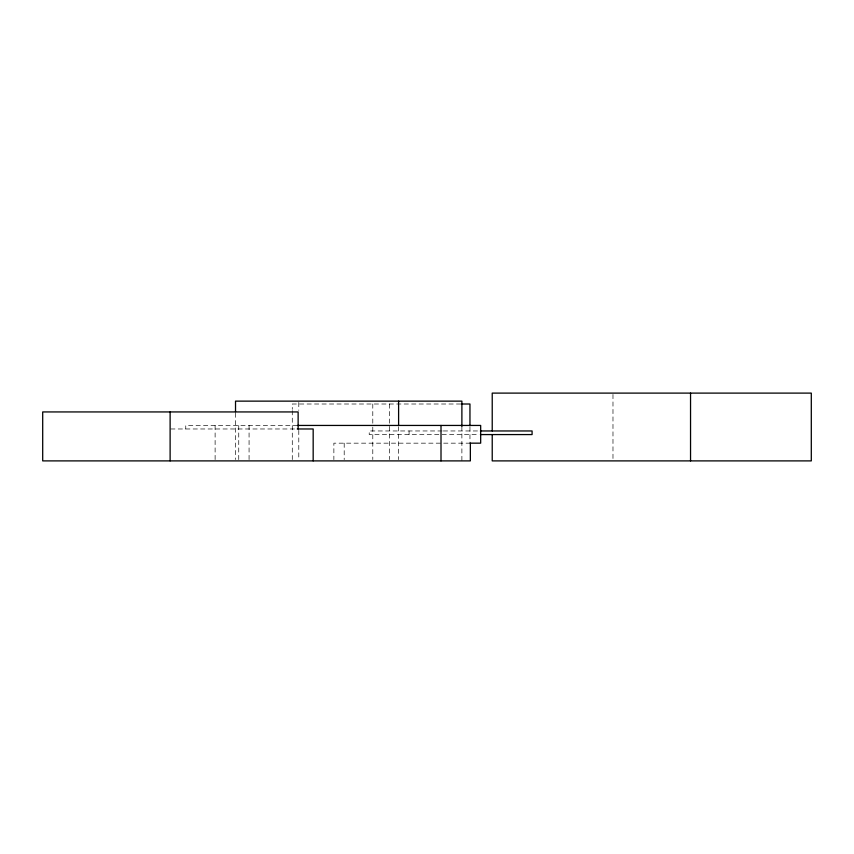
<?xml version="1.0" encoding="UTF-8"?>
<svg xmlns="http://www.w3.org/2000/svg" width="854" height="854" viewBox="0 0 854 854"><rect width="100%" height="100%" fill="white"/><g stroke="black" fill="none" stroke-linecap="round" stroke-linejoin="round"><path stroke-width="0.64" stroke-dasharray="4.27 3.2" d="M460.712 404.006L292.281 404.006L292.281 409.301M297.427 425.441L185.756 425.441L185.756 428.975M170.715 428.975L297.245 428.975M442.148 430.96L369.216 430.96L369.216 434.569L479.179 434.569M443.333 430.96L479.179 430.96M470.351 443.162L333.871 443.162L333.871 459.623M612.98 394.441L612.98 459.559M469.956 427.117L469.956 442.457M461.886 426.37L461.886 460.893M409.077 430.96L409.077 434.569M398.604 426.712L398.604 459.623M389.445 404.006L389.445 459.569M372.792 404.006L372.792 425.826M372.792 427.117L372.792 459.569M344.194 443.162L344.194 459.623M298.793 402.469L298.793 410.432M298.793 430.352L298.793 459.559M292.281 410.625L292.281 459.569M249.069 425.441L249.069 459.58M238.746 425.441L238.746 459.58M235.523 413.09L235.523 459.559M215.112 425.441L215.112 460.893"/><path stroke-width="1.28" d="M461.971 404.006L469.956 404.006L469.956 425.826M297.427 425.441L480.674 425.441L480.674 443.162L470.084 443.162M297.245 428.975L313.172 428.975L313.172 460.893M480.428 430.96L532.085 430.96L532.085 434.569L480.428 434.569M690.544 393.107L690.544 460.893M492.224 430.96L492.224 393.107L811.3 393.107L811.3 460.893L492.224 460.893L492.224 434.569M470.351 443.162L470.351 460.893L42.7 460.893L42.7 411.938L298.131 411.938L298.131 428.975M461.886 426.37L461.886 401.134L235.523 401.134L235.523 411.756M441.006 425.441L441.006 460.893M398.604 401.134L398.604 425.441M170.117 411.938L170.117 460.893"/></g></svg>
